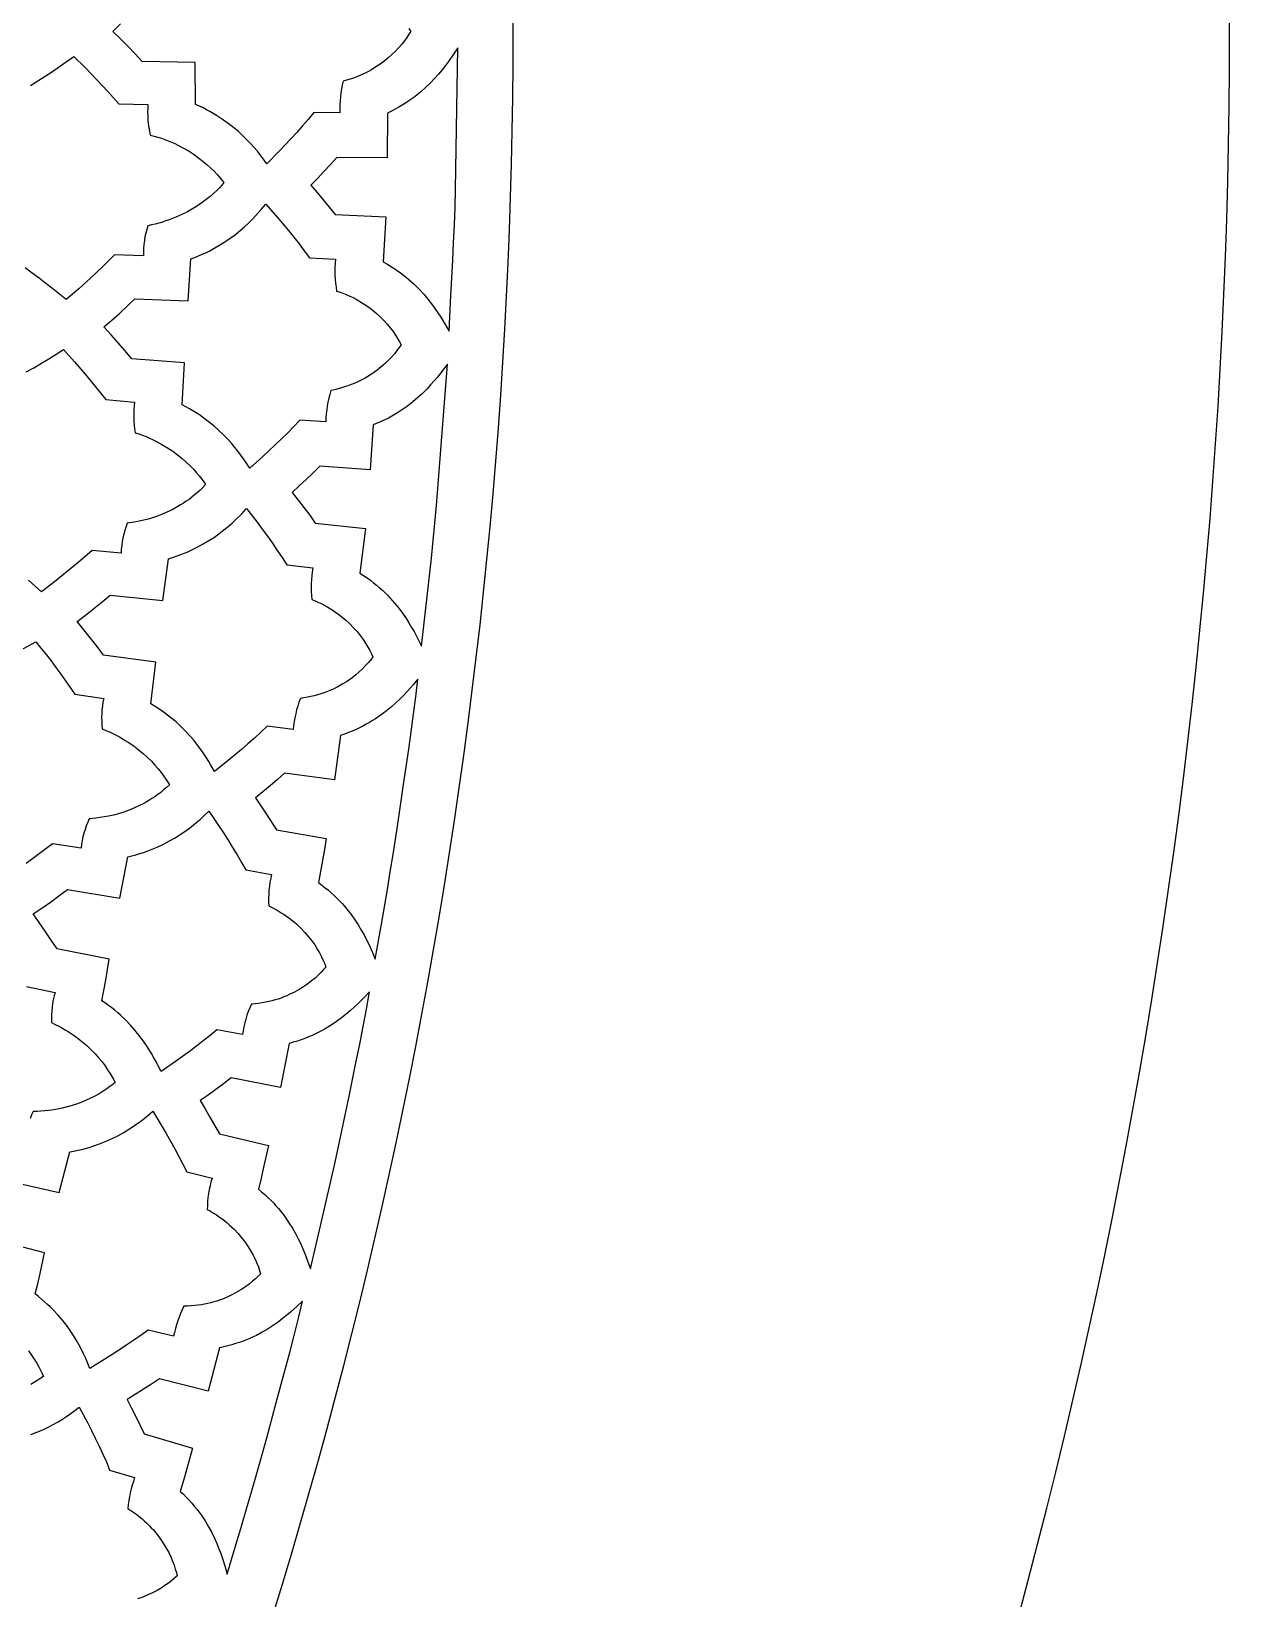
# Model space of a CAD drawing. Extents: x -550 to 550, y -550 to 550.
# Drawn here: x 441.3 to 550, y -142.3 to 0 of the extents above; entities that cross this region are included whole.
import ezdxf

# ---------------------------------------------------------------- set-up
doc = ezdxf.new("R2010")
doc.units = 0
doc.layers.add('LAYER_1', color=18, linetype='CONTINUOUS')
doc.layers.add('LAYER_10', color=4, linetype='CONTINUOUS')

msp = doc.modelspace()

# ---------------------------------------------------------------- linework, layer by layer
at = {"layer": 'LAYER_1'}
msp.add_lwpolyline([(0, 550, 0.414214), (-550, 0, 0.414214), (0, -550, 0.414214), (550, 0, 0.414214)], format="xyb", close=True, dxfattribs=at)
for points in [[(475.54, 0.26), (475.71, 0), (475.54, -0.27), (475.36, -0.55), (475.14, -0.85), (474.9, -1.16), (474.63, -1.47), (474.34, -1.79), (474.01, -2.11), (473.65, -2.43), (473.26, -2.75), (472.84, -3.05), (472.61, -3.2), (472.38, -3.35), (472.14, -3.49), (471.89, -3.63), (471.63, -3.76), (471.37, -3.89), (471.09, -4.01), (470.81, -4.13), (470.51, -4.24), (470.21, -4.34), (469.89, -4.44), (469.57, -4.53), (469.49, -4.88), (469.42, -5.23), (469.37, -5.59), (469.33, -5.95), (469.3, -6.31), (469.28, -6.67), (469.28, -7.03), (469.29, -7.39), (466.92, -7.38), (466.42, -7.99), (465.9, -8.58), (465.38, -9.17), (464.85, -9.75), (463.77, -10.89), (462.67, -12.02), (462.28, -11.49), (462.05, -11.2), (461.8, -10.88), (461.51, -10.55), (461.2, -10.2), (460.86, -9.84), (460.49, -9.47), (460.08, -9.1), (459.64, -8.73), (459.16, -8.36), (458.65, -7.99), (458.1, -7.63), (457.8, -7.46), (457.5, -7.28), (457.19, -7.11), (456.87, -6.95), (456.54, -6.79), (456.19, -6.63), (456.17, -2.82), (451.36, -2.73), (450.71, -2.04), (450.05, -1.35), (449.38, -0.67), (448.7, 0), (449.38, 0.67)], [(441.23, -4.92), (441.89, -4.5), (442.55, -4.07), (443.21, -3.63), (443.85, -3.18), (445.14, -2.27), (446.2, -3.32), (447.23, -4.39), (448.24, -5.47), (449.24, -6.58), (451.87, -6.65), (451.85, -6.99), (451.84, -7.34), (451.85, -7.69), (451.87, -8.04), (451.9, -8.38), (451.95, -8.73), (452.02, -9.07), (452.09, -9.41), (452.44, -9.5), (452.77, -9.6), (453.1, -9.71), (453.41, -9.82), (453.72, -9.94), (454.02, -10.07), (454.3, -10.19), (454.58, -10.33), (455.11, -10.6), (455.61, -10.89), (456.07, -11.19), (456.49, -11.5), (456.89, -11.8), (457.25, -12.11), (457.58, -12.41), (457.87, -12.7), (458.14, -12.99), (458.38, -13.25), (458.59, -13.5), (458.77, -13.73), (458.58, -13.95), (458.36, -14.19), (458.11, -14.44), (457.82, -14.71), (457.51, -14.99), (457.16, -15.27), (456.79, -15.55), (456.37, -15.83), (455.93, -16.11), (455.45, -16.38), (454.94, -16.64), (454.39, -16.88), (454.11, -17), (453.81, -17.11), (453.51, -17.21), (453.2, -17.31), (452.87, -17.41), (452.54, -17.49), (452.2, -17.57), (451.86, -17.65), (451.76, -17.98), (451.67, -18.32), (451.6, -18.66), (451.55, -19), (451.5, -19.35), (451.48, -19.7), (451.46, -20.04), (451.46, -20.39), (448.83, -20.3), (447.77, -21.35), (446.69, -22.37), (445.59, -23.37), (444.47, -24.35), (443.24, -23.37), (442.62, -22.88), (442, -22.4), (441.37, -21.94), (440.73, -21.48)], [(440.84, -30.92), (441.53, -30.53), (442.21, -30.13), (442.88, -29.72), (444.22, -28.89), (445.21, -30), (446.18, -31.12), (447.12, -32.27), (448.04, -33.43), (450.67, -33.66), (450.63, -34), (450.6, -34.35), (450.58, -34.7), (450.58, -35.05), (450.59, -35.39), (450.62, -35.74), (450.66, -36.09), (450.72, -36.43), (451.05, -36.54), (451.38, -36.66), (451.7, -36.79), (452.01, -36.92), (452.3, -37.06), (452.59, -37.2), (452.87, -37.34), (453.14, -37.49), (453.65, -37.8), (454.13, -38.12), (454.57, -38.45), (454.98, -38.77), (455.35, -39.1), (455.69, -39.43), (456, -39.75), (456.28, -40.06), (456.53, -40.36), (456.75, -40.64), (456.94, -40.9), (457.11, -41.14), (456.86, -41.4), (456.61, -41.64), (456.36, -41.86), (456.11, -42.08), (455.85, -42.28), (455.6, -42.48), (455.34, -42.66), (455.09, -42.83), (454.84, -42.99), (454.58, -43.14), (454.08, -43.42), (453.59, -43.65), (453.11, -43.86), (452.64, -44.03), (452.19, -44.18), (451.76, -44.3), (451.35, -44.4), (450.97, -44.48), (450.61, -44.55), (450, -44.64), (449.89, -44.96), (449.78, -45.3), (449.69, -45.63), (449.61, -45.97), (449.55, -46.32), (449.5, -46.66), (449.46, -47.01), (449.44, -47.36), (446.81, -47.11), (445.69, -48.09), (444.55, -49.04), (443.39, -49.98), (442.21, -50.89), (441.04, -49.83)], [(440.32, -56.16), (441.71, -55.41), (442.17, -55.98), (442.63, -56.57), (443.09, -57.15), (443.53, -57.75), (443.97, -58.35), (444.4, -58.95), (445.25, -60.17), (447.86, -60.55), (447.79, -60.89), (447.74, -61.24), (447.7, -61.58), (447.68, -61.93), (447.67, -62.28), (447.68, -62.63), (447.7, -62.97), (447.73, -63.32), (448.06, -63.45), (448.38, -63.59), (448.69, -63.74), (448.99, -63.89), (449.28, -64.04), (449.55, -64.2), (449.82, -64.36), (450.08, -64.52), (450.58, -64.86), (451.03, -65.21), (451.45, -65.56), (451.84, -65.91), (452.19, -66.26), (452.51, -66.61), (452.8, -66.95), (453.06, -67.28), (453.29, -67.59), (453.49, -67.88), (453.67, -68.16), (453.82, -68.4), (453.56, -68.64), (453.29, -68.86), (453.03, -69.08), (452.76, -69.28), (452.5, -69.47), (452.23, -69.64), (451.97, -69.81), (451.71, -69.96), (451.44, -70.11), (451.18, -70.25), (450.67, -70.49), (450.17, -70.7), (449.68, -70.87), (449.2, -71.02), (448.74, -71.14), (448.31, -71.24), (447.9, -71.31), (447.51, -71.37), (447.16, -71.42), (446.55, -71.47), (446.41, -71.79), (446.28, -72.12), (446.17, -72.45), (446.07, -72.78), (445.98, -73.12), (445.91, -73.46), (445.85, -73.81), (445.81, -74.15), (443.21, -73.75), (442.02, -74.66), (440.82, -75.54)], [(440.87, -86.69), (443.45, -87.23), (443.36, -87.56), (443.29, -87.9), (443.23, -88.25), (443.18, -88.59), (443.15, -88.94), (443.14, -89.29), (443.13, -89.64), (443.14, -89.98), (443.47, -90.14), (443.78, -90.29), (444.07, -90.46), (444.36, -90.62), (444.64, -90.79), (444.91, -90.97), (445.17, -91.15), (445.42, -91.33), (445.89, -91.69), (446.32, -92.07), (446.72, -92.44), (447.08, -92.82), (447.41, -93.19), (447.71, -93.55), (447.98, -93.91), (448.22, -94.25), (448.43, -94.57), (448.61, -94.88), (448.77, -95.16), (448.91, -95.42), (448.68, -95.6), (448.42, -95.79), (448.13, -96), (447.81, -96.21), (447.45, -96.43), (447.07, -96.64), (446.65, -96.85), (446.2, -97.06), (445.72, -97.26), (445.21, -97.44), (444.66, -97.6), (444.09, -97.75), (443.79, -97.81), (443.48, -97.87), (443.16, -97.92), (442.84, -97.96), (442.51, -98), (442.17, -98.02), (441.83, -98.04), (441.47, -98.05), (441.32, -98.36), (441.18, -98.68)], [(439.12, -104.35), (443.81, -105.41), (444.78, -101.72), (445.15, -101.65), (445.51, -101.57), (445.87, -101.49), (446.21, -101.4), (446.54, -101.3), (446.86, -101.2), (447.48, -100.99), (448.07, -100.75), (448.62, -100.5), (449.13, -100.25), (449.62, -99.98), (450.06, -99.71), (450.48, -99.45), (450.86, -99.18), (451.22, -98.92), (451.83, -98.44), (452.33, -98.02), (453.14, -99.37), (453.54, -100.05), (453.93, -100.73), (454.32, -101.42), (454.69, -102.12), (455.05, -102.82), (455.39, -103.53), (457.69, -104.09), (457.59, -104.44), (457.51, -104.79), (457.43, -105.14), (457.37, -105.5), (457.32, -105.85), (457.29, -106.21), (457.27, -106.57), (457.26, -106.93), (457.55, -107.09), (457.83, -107.26), (458.09, -107.43), (458.35, -107.61), (458.6, -107.79), (458.84, -107.97), (459.07, -108.16), (459.28, -108.35), (459.49, -108.54), (459.69, -108.74), (460.06, -109.13), (460.39, -109.53), (460.69, -109.92), (460.96, -110.32), (461.2, -110.71), (461.41, -111.09), (461.6, -111.46), (461.75, -111.81), (461.89, -112.15), (462, -112.47), (462.09, -112.77), (461.88, -112.99), (461.63, -113.22), (461.36, -113.46), (461.06, -113.71), (460.72, -113.95), (460.36, -114.19), (459.97, -114.43), (459.56, -114.66), (459.11, -114.87), (458.63, -115.07), (458.38, -115.16), (458.12, -115.25), (457.86, -115.33), (457.59, -115.4), (457.31, -115.47), (457.02, -115.53), (456.73, -115.59), (456.42, -115.63), (456.12, -115.67), (455.8, -115.7), (455.47, -115.72), (455.14, -115.73), (454.99, -116.06), (454.84, -116.39), (454.71, -116.72), (454.58, -117.06), (454.47, -117.4), (454.36, -117.75), (454.27, -118.1), (454.19, -118.45), (451.89, -117.88), (451.25, -118.34), (450.6, -118.8), (449.95, -119.24), (449.29, -119.68), (447.96, -120.53), (446.61, -121.36), (446.36, -120.76), (446.21, -120.42), (446.04, -120.05), (445.85, -119.66), (445.63, -119.25), (445.39, -118.82), (445.12, -118.38), (444.81, -117.92), (444.48, -117.45), (444.11, -116.98), (443.7, -116.5), (443.25, -116.03), (443.01, -115.79), (442.76, -115.55), (442.5, -115.31), (442.23, -115.07), (441.95, -114.84), (441.65, -114.61), (441.88, -113.68), (442.09, -112.75), (442.5, -110.89), (437.84, -109.66)], [(441.04, -119.78), (441.31, -120.16), (441.56, -120.53), (441.78, -120.88), (441.97, -121.22), (442.13, -121.54), (442.27, -121.83), (442.39, -122.09), (442.16, -122.26), (441.89, -122.44), (441.58, -122.62), (441.25, -122.82)], [(441.25, -127.37), (441.81, -127.16), (442.34, -126.93), (442.83, -126.69), (443.29, -126.45), (443.72, -126.21), (444.12, -125.96), (444.49, -125.73), (445.13, -125.28), (445.64, -124.89), (446.38, -126.29), (446.74, -127), (447.1, -127.71), (447.44, -128.42), (447.77, -129.14), (448.1, -129.86), (448.4, -130.59), (450.67, -131.28), (450.55, -131.62), (450.44, -131.96), (450.34, -132.31), (450.26, -132.66), (450.19, -133.02), (450.13, -133.37), (450.08, -133.73), (450.05, -134.09), (450.33, -134.27), (450.6, -134.45), (450.86, -134.64), (451.11, -134.83), (451.34, -135.03), (451.57, -135.22), (451.78, -135.42), (451.99, -135.63), (452.18, -135.83), (452.37, -136.03), (452.71, -136.45), (453.02, -136.86), (453.3, -137.28), (453.54, -137.69), (453.76, -138.09), (453.94, -138.48), (454.1, -138.86), (454.24, -139.23), (454.35, -139.58), (454.45, -139.9), (454.52, -140.2), (454.29, -140.41), (454.03, -140.63), (453.74, -140.85), (453.42, -141.07), (453.08, -141.3), (452.7, -141.52), (452.3, -141.73), (451.87, -141.93), (451.41, -142.12), (450.92, -142.29)]]:
    msp.add_lwpolyline(points, dxfattribs=at)
for points in [[(479.19, -27.2), (479.35, -23.99), (479.52, -20.78), (479.6, -19.18), (479.67, -17.57), (479.73, -15.97), (479.77, -14.36), (479.98, -1.51), (479.6, -2.06), (479.13, -2.73), (478.86, -3.1), (478.57, -3.48), (478.24, -3.88), (477.88, -4.28), (477.48, -4.7), (477.05, -5.11), (476.59, -5.52), (476.34, -5.72), (476.08, -5.93), (475.81, -6.13), (475.53, -6.32), (475.24, -6.52), (474.94, -6.71), (474.62, -6.89), (474.3, -7.07), (473.96, -7.25), (473.61, -7.42), (473.58, -11.49), (469.01, -11.44), (468.43, -12.08), (467.84, -12.72), (467.25, -13.35), (466.65, -13.97), (467.22, -14.62), (467.78, -15.28), (468.87, -16.63), (473.44, -16.85), (473.21, -20.92), (473.54, -21.11), (473.87, -21.31), (474.18, -21.51), (474.49, -21.71), (474.78, -21.92), (475.05, -22.13), (475.32, -22.34), (475.58, -22.56), (475.82, -22.78), (476.06, -22.99), (476.5, -23.43), (476.9, -23.87), (477.27, -24.3), (477.6, -24.73), (477.91, -25.15), (478.18, -25.55), (478.43, -25.93), (478.85, -26.62)], [(447.88, -26.83), (448.6, -26.21), (449.31, -25.57), (450.01, -24.92), (450.7, -24.27), (455.51, -24.47), (455.77, -20.66), (456.13, -20.53), (456.47, -20.39), (456.8, -20.24), (457.12, -20.09), (457.43, -19.94), (457.74, -19.78), (458.31, -19.45), (458.85, -19.12), (459.34, -18.78), (459.81, -18.43), (460.24, -18.08), (460.63, -17.74), (461, -17.4), (461.33, -17.08), (461.63, -16.76), (462.16, -16.18), (462.58, -15.68), (463.6, -16.87), (464.11, -17.47), (464.61, -18.07), (465.1, -18.68), (465.59, -19.3), (466.06, -19.92), (466.52, -20.56), (468.89, -20.69), (468.86, -21.05), (468.84, -21.41), (468.83, -21.77), (468.84, -22.13), (468.86, -22.49), (468.89, -22.85), (468.94, -23.21), (468.99, -23.57), (469.31, -23.68), (469.62, -23.79), (469.91, -23.91), (470.2, -24.04), (470.48, -24.17), (470.75, -24.31), (471, -24.45), (471.25, -24.6), (471.49, -24.75), (471.73, -24.91), (472.16, -25.23), (472.56, -25.56), (472.93, -25.9), (473.27, -26.24), (473.58, -26.58), (473.86, -26.92), (474.11, -27.25), (474.33, -27.57), (474.52, -27.88), (474.69, -28.17), (474.84, -28.45), (474.66, -28.71), (474.46, -28.98), (474.24, -29.27), (473.98, -29.56), (473.7, -29.86), (473.38, -30.16), (473.04, -30.46), (472.66, -30.76), (472.25, -31.05), (471.81, -31.33), (471.58, -31.47), (471.34, -31.6), (471.09, -31.72), (470.84, -31.84), (470.57, -31.96), (470.3, -32.07), (470.02, -32.18), (469.72, -32.28), (469.42, -32.37), (469.12, -32.45), (468.8, -32.53), (468.47, -32.6), (468.37, -32.95), (468.28, -33.3), (468.2, -33.65), (468.14, -34), (468.09, -34.36), (468.05, -34.72), (468.02, -35.08), (468.01, -35.44), (465.64, -35.29), (465.1, -35.87), (464.55, -36.43), (464, -36.98), (463.43, -37.53), (462.28, -38.61), (461.11, -39.66), (460.76, -39.12), (460.55, -38.81), (460.31, -38.48), (460.05, -38.13), (459.76, -37.76), (459.44, -37.38), (459.09, -36.99), (458.71, -36.6), (458.29, -36.2), (457.84, -35.8), (457.35, -35.41), (456.82, -35.01), (456.54, -34.82), (456.25, -34.63), (455.95, -34.44), (455.64, -34.26), (455.32, -34.08), (454.98, -33.9), (455.2, -30.09), (450.4, -29.72), (449.79, -28.98), (449.17, -28.26), (448.53, -27.54)], [(476.69, -55.81), (477.06, -52.62), (477.42, -49.42), (477.59, -47.83), (477.75, -46.23), (477.9, -44.63), (478.04, -43.03), (479.05, -30.21), (478.64, -30.74), (478.13, -31.38), (477.84, -31.73), (477.52, -32.1), (477.16, -32.47), (476.78, -32.86), (476.36, -33.24), (475.9, -33.63), (475.41, -34.01), (475.15, -34.2), (474.88, -34.39), (474.6, -34.57), (474.31, -34.75), (474, -34.93), (473.69, -35.1), (473.36, -35.26), (473.03, -35.42), (472.68, -35.58), (472.32, -35.73), (472.04, -39.79), (467.47, -39.47), (466.86, -40.07), (466.23, -40.67), (465.6, -41.26), (464.96, -41.85), (465.5, -42.54), (466.03, -43.23), (466.55, -43.93), (467.05, -44.64), (471.6, -45.14), (471.11, -49.18), (471.44, -49.39), (471.75, -49.61), (472.05, -49.83), (472.34, -50.05), (472.62, -50.27), (472.88, -50.5), (473.14, -50.73), (473.38, -50.96), (473.61, -51.19), (473.83, -51.42), (474.25, -51.89), (474.62, -52.35), (474.96, -52.8), (475.27, -53.25), (475.54, -53.68), (475.79, -54.1), (476.01, -54.49), (476.39, -55.21)], [(445.46, -53.57), (446.22, -52.99), (446.96, -52.39), (447.71, -51.79), (448.44, -51.18), (453.23, -51.67), (453.73, -47.88), (454.09, -47.77), (454.44, -47.65), (454.78, -47.52), (455.11, -47.39), (455.43, -47.26), (455.74, -47.12), (456.33, -46.83), (456.89, -46.53), (457.41, -46.22), (457.9, -45.9), (458.35, -45.58), (458.76, -45.26), (459.15, -44.95), (459.5, -44.64), (459.82, -44.34), (460.38, -43.79), (460.83, -43.32), (461.78, -44.56), (462.25, -45.19), (462.71, -45.82), (463.17, -46.46), (463.61, -47.11), (464.04, -47.76), (464.47, -48.42), (466.82, -48.7), (466.77, -49.05), (466.73, -49.41), (466.7, -49.77), (466.68, -50.13), (466.68, -50.49), (466.69, -50.85), (466.71, -51.21), (466.74, -51.57), (467.05, -51.7), (467.35, -51.83), (467.64, -51.97), (467.92, -52.12), (468.19, -52.27), (468.44, -52.42), (468.69, -52.58), (468.93, -52.74), (469.16, -52.91), (469.38, -53.08), (469.8, -53.42), (470.18, -53.78), (470.53, -54.13), (470.85, -54.49), (471.13, -54.85), (471.39, -55.21), (471.61, -55.55), (471.82, -55.89), (471.99, -56.21), (472.14, -56.51), (472.27, -56.79), (472.08, -57.04), (471.87, -57.3), (471.62, -57.57), (471.35, -57.85), (471.05, -58.13), (470.72, -58.42), (470.36, -58.7), (469.97, -58.97), (469.55, -59.24), (469.1, -59.49), (468.86, -59.61), (468.61, -59.73), (468.36, -59.84), (468.09, -59.95), (467.82, -60.05), (467.55, -60.14), (467.26, -60.23), (466.96, -60.31), (466.66, -60.39), (466.35, -60.45), (466.03, -60.51), (465.7, -60.56), (465.57, -60.9), (465.46, -61.24), (465.36, -61.59), (465.28, -61.94), (465.2, -62.3), (465.14, -62.65), (465.09, -63.01), (465.06, -63.37), (462.7, -63.08), (462.13, -63.62), (461.55, -64.15), (460.95, -64.67), (460.35, -65.18), (459.14, -66.18), (457.91, -67.17), (457.59, -66.6), (457.4, -66.28), (457.18, -65.94), (456.94, -65.57), (456.68, -65.19), (456.38, -64.79), (456.06, -64.38), (455.7, -63.97), (455.31, -63.54), (454.88, -63.12), (454.42, -62.69), (453.91, -62.27), (453.64, -62.06), (453.37, -61.86), (453.08, -61.65), (452.78, -61.45), (452.47, -61.25), (452.15, -61.05), (452.6, -57.26), (447.84, -56.61), (447.26, -55.84), (446.67, -55.07), (446.07, -54.32)], [(472.5, -84.22), (473.05, -81.05), (473.6, -77.88), (473.86, -76.3), (474.12, -74.71), (474.36, -73.13), (474.6, -71.54), (475.06, -68.35), (475.53, -65.17), (475.76, -63.58), (475.97, -61.99), (476.18, -60.4), (476.36, -58.8), (475.93, -59.32), (475.67, -59.61), (475.39, -59.93), (475.08, -60.26), (474.74, -60.6), (474.37, -60.96), (473.96, -61.32), (473.52, -61.68), (473.04, -62.04), (472.53, -62.39), (472.26, -62.56), (471.98, -62.73), (471.68, -62.9), (471.38, -63.06), (471.07, -63.21), (470.75, -63.37), (470.41, -63.51), (470.07, -63.65), (469.71, -63.79), (469.34, -63.91), (468.81, -67.95), (464.27, -67.35), (463.62, -67.92), (462.96, -68.48), (462.29, -69.03), (461.62, -69.58), (462.11, -70.3), (462.59, -71.03), (463.54, -72.49), (468.05, -73.26), (467.89, -74.27), (467.71, -75.27), (467.34, -77.27), (467.65, -77.5), (467.95, -77.73), (468.24, -77.97), (468.51, -78.21), (468.77, -78.45), (469.02, -78.69), (469.26, -78.93), (469.49, -79.18), (469.71, -79.42), (469.91, -79.67), (470.3, -80.16), (470.64, -80.64), (470.95, -81.11), (471.23, -81.58), (471.48, -82.02), (471.7, -82.45), (471.9, -82.86), (472.23, -83.6)], [(441.45, -80.11), (442.24, -79.58), (443.02, -79.03), (443.8, -78.47), (444.57, -77.9), (449.32, -78.68), (450.06, -74.93), (450.42, -74.84), (450.78, -74.74), (451.13, -74.64), (451.46, -74.53), (451.79, -74.41), (452.11, -74.29), (452.72, -74.04), (453.29, -73.77), (453.83, -73.49), (454.33, -73.21), (454.79, -72.91), (455.23, -72.62), (455.63, -72.33), (456, -72.04), (456.34, -71.76), (456.64, -71.5), (456.92, -71.24), (457.39, -70.79), (457.84, -71.44), (458.28, -72.09), (458.72, -72.75), (459.15, -73.41), (459.56, -74.07), (459.97, -74.75), (460.37, -75.43), (460.75, -76.11), (463.08, -76.53), (463.01, -76.88), (462.94, -77.24), (462.89, -77.59), (462.85, -77.95), (462.83, -78.31), (462.81, -78.67), (462.81, -79.03), (462.83, -79.39), (463.13, -79.54), (463.42, -79.69), (463.69, -79.84), (463.96, -80.01), (464.22, -80.17), (464.47, -80.34), (464.71, -80.51), (464.94, -80.69), (465.16, -80.87), (465.37, -81.05), (465.76, -81.42), (466.12, -81.8), (466.44, -82.18), (466.74, -82.55), (467, -82.93), (467.23, -83.3), (467.44, -83.65), (467.62, -84), (467.77, -84.33), (467.91, -84.64), (468.02, -84.93), (467.81, -85.17), (467.58, -85.41), (467.33, -85.67), (467.04, -85.93), (466.72, -86.2), (466.38, -86.46), (466, -86.72), (465.6, -86.97), (465.17, -87.21), (464.7, -87.44), (464.46, -87.55), (464.21, -87.65), (463.95, -87.75), (463.68, -87.84), (463.41, -87.92), (463.12, -88), (462.83, -88.07), (462.53, -88.13), (462.23, -88.19), (461.91, -88.24), (461.59, -88.28), (461.26, -88.31), (461.12, -88.64), (460.98, -88.97), (460.86, -89.31), (460.76, -89.66), (460.66, -90.01), (460.58, -90.36), (460.5, -90.71), (460.45, -91.07), (458.11, -90.64), (457.51, -91.14), (456.89, -91.64), (456.27, -92.12), (455.64, -92.59), (454.36, -93.52), (453.07, -94.43), (452.78, -93.85), (452.61, -93.52), (452.42, -93.16), (452.2, -92.78), (451.96, -92.38), (451.69, -91.97), (451.39, -91.54), (451.06, -91.11), (450.7, -90.66), (450.3, -90.21), (449.86, -89.76), (449.38, -89.31), (449.13, -89.08), (448.87, -88.86), (448.59, -88.64), (448.31, -88.42), (448.01, -88.2), (447.7, -87.99), (448.04, -86.11), (448.2, -85.17), (448.35, -84.23), (443.63, -83.29), (443.1, -82.48), (442.56, -81.68), (442.01, -80.89)], [(466.61, -112.32), (467.36, -109.2), (468.08, -106.07), (468.44, -104.5), (468.79, -102.93), (469.13, -101.36), (469.46, -99.79), (470.12, -96.64), (470.77, -93.49), (471.09, -91.92), (471.4, -90.34), (471.69, -88.76), (471.98, -87.18), (471.51, -87.67), (471.24, -87.95), (470.94, -88.25), (470.61, -88.56), (470.26, -88.89), (469.86, -89.22), (469.44, -89.55), (468.98, -89.89), (468.49, -90.22), (467.95, -90.54), (467.67, -90.69), (467.38, -90.85), (467.08, -90.99), (466.77, -91.14), (466.45, -91.28), (466.12, -91.41), (465.78, -91.53), (465.43, -91.65), (465.06, -91.76), (464.69, -91.87), (463.91, -95.87), (459.41, -95), (458.72, -95.52), (458.03, -96.04), (457.33, -96.56), (456.62, -97.06), (457.07, -97.81), (457.5, -98.56), (458.36, -100.08), (462.82, -101.12), (462.37, -103.11), (462.14, -104.1), (461.9, -105.09), (462.19, -105.33), (462.48, -105.58), (462.75, -105.84), (463.01, -106.09), (463.25, -106.35), (463.49, -106.6), (463.71, -106.86), (463.92, -107.12), (464.13, -107.37), (464.32, -107.63), (464.67, -108.14), (464.98, -108.64), (465.26, -109.13), (465.51, -109.61), (465.73, -110.07), (465.93, -110.52), (466.1, -110.94), (466.38, -111.69)], [(459.06, -140.03), (459.71, -137.89), (460.3, -135.91), (460.83, -134.11), (461.3, -132.48), (462.08, -129.74), (462.65, -127.68), (463.49, -124.58), (464.33, -121.48), (464.74, -119.92), (465.14, -118.37), (465.53, -116.81), (465.91, -115.25), (465.42, -115.71), (464.81, -116.25), (464.47, -116.54), (464.09, -116.85), (463.68, -117.16), (463.24, -117.47), (462.77, -117.78), (462.25, -118.08), (461.71, -118.37), (461.42, -118.5), (461.12, -118.64), (460.81, -118.77), (460.5, -118.89), (460.17, -119.01), (459.83, -119.12), (459.48, -119.23), (459.13, -119.33), (458.76, -119.42), (458.38, -119.5), (457.34, -123.44), (452.91, -122.3), (452.19, -122.79), (451.46, -123.26), (450.73, -123.73), (449.99, -124.19), (450.39, -124.96), (450.78, -125.74), (451.54, -127.31), (455.93, -128.61), (455.37, -130.57), (455.09, -131.55), (454.8, -132.53), (455.09, -132.79), (455.35, -133.06), (455.61, -133.33), (455.85, -133.59), (456.08, -133.86), (456.3, -134.13), (456.51, -134.4), (456.7, -134.67), (456.89, -134.94), (457.06, -135.21), (457.38, -135.74), (457.66, -136.26), (457.91, -136.77), (458.13, -137.26), (458.32, -137.73), (458.49, -138.18), (458.63, -138.61), (458.87, -139.39)]]:
    msp.add_lwpolyline(points, close=True, dxfattribs=at)
at = {"layer": 'LAYER_10'}
msp.add_lwpolyline([(-485, 0, 0.414214), (0, -485, 0.414214), (485, 0, 0.414214), (0, 485, 0.414214)], format="xyb", close=True, dxfattribs=at)

doc.saveas('drawing.dxf')
